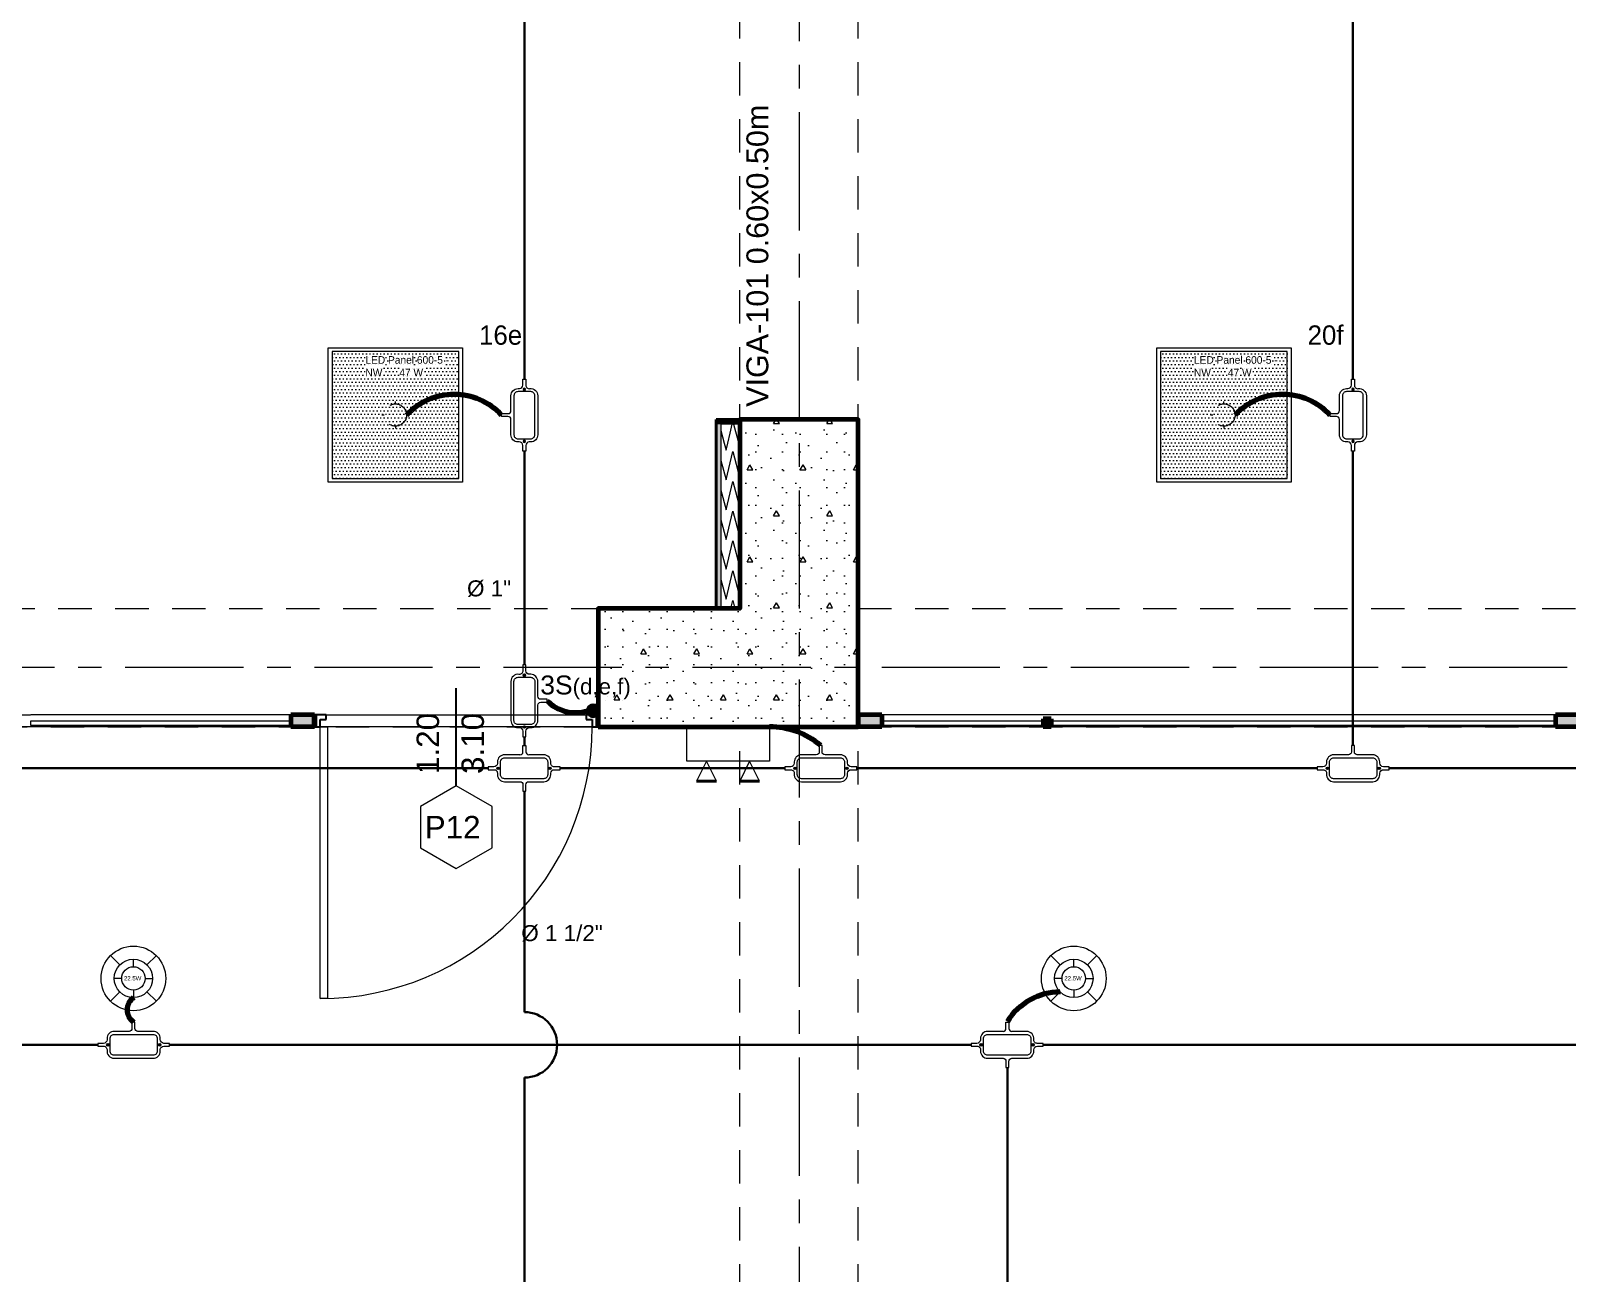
# Model space of a CAD drawing. Header units: inches. Extents: x -38 to 5698, y -33 to 92.
# Drawn here: x 133.57 to 140.07, y 27.39 to 32.64 of the extents above; entities that cross this region are included whole.
import ezdxf
from ezdxf.lldxf.tags import DXFTag

# ---------------------------------------------------------------- set-up
doc = ezdxf.new("R2010")
doc.units = ezdxf.units.IN
doc.header["$MEASUREMENT"] = 0
doc.set_wipeout_variables(frame=1)
for name, pattern in [('CONTINUA', [0]), ('DASHED', [0.75, 0.5, -0.25]), ('Hidden Line', [0.195611, 0.141111, -0.0545]), ('HIDDEN2', [0.1875, 0.125, -0.0625]), ('Punto & Raya', [0.65, 0.5, -0.075, 0, -0.075]), ('Rayas', [0.282222, 0.141111, -0.141111]), ('Wipeout_Contour', [1, 0, -1])]:
    doc.linetypes.add(name, pattern=pattern)
for name, color, linetype, lineweight in [('00 IE CKTO TOMAS', 111, 'Rayas', 18), ('00_IE_Luminarias', 6, 'Continuous', 30), ('01 IE LUM LED EMP DN570B', 3, 'Continuous', 13), ('ALUMBRADO_CONDUIT', 30, 'CONDUIT1', 30), ('Bancas', 1, 'Continuous', 13), ('CABLEADO EXT.', 3, 'PVCSUBT', 30), ('Luminarias', 5, 'Continuous', 20), ('pulsador', 4, 'Continuous', 40), ('Simb_Alumbrado', 140, 'CONTINUA', 30)]:
    doc.layers.add(name, color=color, linetype=linetype, lineweight=lineweight)
for name, color, linetype in [('02 _ ARQ _ ALB _ Ejes Generales', 7, 'Continuous'), ('02 _ ARQ _ ALB _ Muros Interiores', 7, 'Continuous'), ('02 _ ARQ _ ZON _ Espacio.3D', 7, 'Continuous'), ('08 _ STR _ EXT _ 06 Columnas', 7, 'Continuous'), ('08 _ STR _ EXT _ 09 Vigas', 7, 'Continuous'), ('1TEXT', 8, 'Continuous'), ('Acabado - Muros', 7, 'Continuous'), ('Estructura - 04 MURO', 7, 'Continuous'), ('Notas - Etiquetas', 251, 'Continuous')]:
    doc.layers.add(name, color=color, linetype=linetype)
doc.styles.add('Annotative', font='arial.ttf')
doc.styles.add('Arial', font='arial.ttf')
doc.styles.add('Estilo_Generado_4', font='swisse.ttf')
doc.styles.add('{18b73a54-fa43-428c-adcb-c1c7bbdf2c84}', font='Simplex.shx')
tags = doc.linetypes.add('CONDUIT1', pattern='A,1,-0.19772,["con",{18b73a54-fa43-428c-adcb-c1c7bbdf2c84},S=0.2,R=0,X=0,Y=-0.065594],-0.593642', length=1.791362).pattern_tags.tags
tags[6] = DXFTag(74, 10)
tags = doc.linetypes.add('PVCSUBT', pattern='A,0.6,-0.3,0.6,-0.075691,["PVC",Standard,S=0.2,R=0,X=0,Y=-0.093724],-0.621005', length=2.196696).pattern_tags.tags
tags[10] = DXFTag(74, 10)

# ---------------------------------------------------------------- blocks, each defined once
blk = doc.blocks.new('*X70', base_point=(804.059, 0))
at = {"layer": 'Estructura - 04 MURO', "color": 9, "linetype": 'Continuous', "lineweight": 5}
for p, q in [((848.049, 30.9527), (848.0631, 30.9)), ((848.0781, 30.9), (848.0877, 30.9413)), ((848.121, 30.908), (848.1231, 30.9))]:
    blk.add_line(p, q, dxfattribs=at)
blk = doc.blocks.new('*X71', base_point=(804.059, 0))
at = {"layer": 'Estructura - 04 MURO', "color": 9, "linetype": 'Continuous', "lineweight": 5}
for p, q in [((848.0877, 30.9413), (848.0967, 30.98)), ((848.1017, 30.98), (848.121, 30.908))]:
    blk.add_line(p, q, dxfattribs=at)
blk = doc.blocks.new('*X72', base_point=(804.059, 0))
at = {"layer": 'Estructura - 04 MURO', "color": 9, "linetype": 'Continuous', "lineweight": 5}
for p, q in [((848.0631, 30.9), (848.0712, 30.87)), ((848.0712, 30.87), (848.0781, 30.9)), ((848.1231, 30.9), (848.129, 30.878)), ((848.049, 30.8267), (848.0712, 30.744)), ((848.0712, 30.744), (848.099, 30.8639)), ((848.099, 30.8639), (848.129, 30.752)), ((848.049, 30.7007), (848.0712, 30.618)), ((848.0712, 30.618), (848.099, 30.7379)), ((848.099, 30.7379), (848.129, 30.626)), ((848.049, 30.5747), (848.0712, 30.492)), ((848.0712, 30.492), (848.099, 30.6119)), ((848.099, 30.6119), (848.129, 30.5)), ((848.0712, 30.366), (848.099, 30.4859)), ((848.099, 30.4859), (848.129, 30.374)), ((848.049, 30.4487), (848.0712, 30.366)), ((848.0712, 30.24), (848.099, 30.3599)), ((848.099, 30.3599), (848.129, 30.248)), ((848.049, 30.3227), (848.0712, 30.24)), ((848.0911, 30.2), (848.099, 30.2339)), ((848.099, 30.2339), (848.1081, 30.2))]:
    blk.add_line(p, q, dxfattribs=at)
blk = doc.blocks.new('LUMINARIA 2')
at = {"layer": '01 IE LUM LED EMP DN570B'}
for p, q in [((-0.094, 0.094), (-0.159, 0.158)), ((0.094, 0.094), (0.159, 0.158)), ((-0.094, -0.094), (-0.159, -0.158)), ((0.094, -0.094), (0.159, -0.158))]:
    blk.add_line(p, q, dxfattribs=at)
at = {"layer": '01 IE LUM LED EMP DN570B', "ltscale": 0.4}
for p, q in [((0, 0.081), (0, 0.133)), ((-0.081, 0), (-0.133, 0)), ((0.081, 0), (0.133, 0)), ((0, -0.081), (0, -0.133))]:
    blk.add_line(p, q, dxfattribs=at)
at = {"layer": '01 IE LUM LED EMP DN570B'}
for radius in [0.224, 0.133]:
    blk.add_circle((0, 0), radius, dxfattribs=at)
at = {"layer": '01 IE LUM LED EMP DN570B', "ltscale": 0.4}
blk.add_circle((0, 0), 0.0813, dxfattribs=at)
at = {"layer": '01 IE LUM LED EMP DN570B', "color": 8, "linetype": 'ByBlock', "lineweight": 80, "insert": (-0.065, 0.016), "char_height": 0.03, "width": 0.17858, "attachment_point": 1}
blk.add_mtext('{\\C3;22.5W}', dxfattribs=at)
blk = doc.blocks.new('*U270')
at = {"layer": 'Luminarias', "linetype": 'DASHED', "lineweight": 0, "ltscale": 0.05}
blk.add_lwpolyline([(0, -0.0045), (0, 0.0045)], dxfattribs=at)
blk = doc.blocks.new('*U271')
at = {"color": 0, "linetype": 'ByBlock', "lineweight": -2, "transparency": 16777216}
for p, rotation in [((-0.05, 0), 90), ((0, -0.05), 180), ((0.05, 0), 269.9999999999999)]:
    blk.add_blockref('*U270', p, dxfattribs=dict(at, rotation=rotation))
blk.add_blockref('*U270', (0, 0.05), dxfattribs=at)
blk = doc.blocks.new('PANEL LED 50W')
at = {"layer": 'Luminarias'}
h = blk.add_hatch(dxfattribs=at)
h.set_pattern_fill('DOTS', color=4, scale=0.009097)
h.set_pattern_definition([(0, (0, -2e-14), (0.0072206, 0.01444116), [0, -0.01444116])])
h.paths.add_polyline_path([(-0.2574, -0.2574), (0.2574, -0.2574), (0.2574, 0.2574), (-0.2574, 0.2574)])
h.paths.add_polyline_path([(-0.1296, 0.0974), (0.1849, 0.0974), (0.1849, 0.2469), (-0.1296, 0.2469)], flags=24)
at = {"layer": 'Luminarias', "color": 4, "lineweight": 0}
for points in [[(-0.2729, 0.2729), (0.2729, 0.2729), (0.2729, -0.2729), (-0.2729, -0.2729)], [(-0.2574, -0.2574), (0.2574, -0.2574), (0.2574, 0.2574), (-0.2574, 0.2574)]]:
    blk.add_lwpolyline(points, close=True, dxfattribs=at)
at = {"layer": 'Luminarias', "color": 4, "linetype": 'DASHED', "lineweight": 0, "ltscale": 0.01}
blk.add_circle((0, 0), 0.0455, dxfattribs=at)
at = {"color": 4}
blk.add_blockref('*U271', (0, 0), dxfattribs=at)
at = {"layer": 'Luminarias', "color": 4, "insert": (-0.1218, 0.2392), "char_height": 0.030929, "width": 0.382855, "attachment_point": 1}
blk.add_mtext('{\\Ftxt|c0;LED Panel 600-5 - NW      47 W}', dxfattribs=at)
blk = doc.blocks.new('oval t')
at = {"layer": 'Simb_Alumbrado', "lineweight": 13}
blk.add_lwpolyline([(0.0141, 0.0102, -0.414214), (0.0041, 0.0202), (0.0041, 0.0416), (-0.0056, 0.0416), (-0.0056, 0.0202, -0.414214), (-0.0156, 0.0102), (-0.0659, 0.0102, 0.414214), (-0.0899, -0.0138), (-0.0899, -0.0183, -0.414214), (-0.1019, -0.0303), (-0.1213, -0.0303), (-0.1213, -0.04), (-0.1016, -0.04, -0.451917), (-0.0897, -0.0535, 0.451917), (-0.0659, -0.0805), (0.0659, -0.0805, 0.414214), (0.0899, -0.0566), (0.0899, -0.0512, -0.398753), (0.1019, -0.0401), (0.1213, -0.0401), (0.1213, -0.0304), (0.1019, -0.0304, -0.368669), (0.0899, -0.0176), (0.0899, -0.0138, 0.414214), (0.0659, 0.0102), (0.0141, 0.0102)], format="xyb", dxfattribs=at)
blk.add_lwpolyline([(-0.0659, 0), (0.0659, 0, -0.414214), (0.0797, -0.0138), (0.0797, -0.0566, -0.414214), (0.0659, -0.0703), (-0.0659, -0.0703, -0.414214), (-0.0797, -0.0566), (-0.0797, -0.0138, -0.414214)], format="xyb", close=True, dxfattribs=at)
for points in [[(-0.0911, -0.0352), (-0.0828, -0.0352)], [(-0.0869, -0.031), (-0.0869, -0.0394)], [(0.0837, -0.0352), (0.0921, -0.0352)], [(0.0879, -0.031), (0.0879, -0.0394)]]:
    blk.add_lwpolyline(points, dxfattribs=at)
for centre in [(-0.0869, -0.0352), (0.0879, -0.0352)]:
    blk.add_circle(centre, 0.00419, dxfattribs=at)
blk = doc.blocks.new('CAJA CONDULET TIPO X')
at = {"layer": 'Simb_Alumbrado', "lineweight": 13}
for p, q in [((78.5283, -4.1616), (78.5283, -4.1519)), ((78.5283, -4.1519), (78.5497, -4.1519)), ((78.5497, -4.1616), (78.5283, -4.1616))]:
    blk.add_line(p, q, dxfattribs=at)
for points in [[(78.6505, -4.1716, -0.414214), (78.6605, -4.1616), (78.6819, -4.1616), (78.6819, -4.1519), (78.6605, -4.1519, -0.414214), (78.6505, -4.1419), (78.6505, -4.0916, 0.414214), (78.6265, -4.0677), (78.6219, -4.0677, -0.414214), (78.6099, -4.0557), (78.6099, -4.0363), (78.6002, -4.0363), (78.6002, -4.056, -0.451917), (78.5867, -4.0678, 0.451917), (78.5597, -4.0916), (78.5597, -4.1419)], [(78.5597, -4.1716), (78.5597, -4.2235, 0.414214), (78.5837, -4.2475), (78.589, -4.2475, -0.334232), (78.6002, -4.2595), (78.6002, -4.2789), (78.6099, -4.2789), (78.6099, -4.2595, -0.455912), (78.6227, -4.2475), (78.6265, -4.2475, 0.414214), (78.6505, -4.2235), (78.6505, -4.1716)]]:
    blk.add_lwpolyline(points, format="xyb", dxfattribs=at)
blk.add_lwpolyline([(78.6403, -4.0916), (78.6403, -4.2235, -0.414214), (78.6265, -4.2373), (78.5837, -4.2373, -0.414214), (78.5699, -4.2235), (78.5699, -4.0916, -0.414214), (78.5837, -4.0779), (78.6265, -4.0779, -0.414214)], format="xyb", close=True, dxfattribs=at)
for points in [[(78.6093, -4.0706), (78.6009, -4.0706)], [(78.6051, -4.0664), (78.6051, -4.0748)], [(78.6093, -4.2454), (78.6009, -4.2454)], [(78.6051, -4.2412), (78.6051, -4.2496)]]:
    blk.add_lwpolyline(points, dxfattribs=at)
for centre in [(78.6051, -4.0706), (78.6051, -4.2454)]:
    blk.add_circle(centre, 0.00419, dxfattribs=at)
for centre, start, end in [((78.5497, -4.1419), 270, 0), ((78.5497, -4.1716), 0, 90)]:
    blk.add_arc(centre, 0.01, start, end, dxfattribs=at)
blk = doc.blocks.new('pulsador')
at = {"layer": 'pulsador', "lineweight": 40}
h = blk.add_hatch(color=4, dxfattribs=at)
h.dxf.hatch_style = 1
h.paths.add_polyline_path([(246.2314, 46.0882, 1), (246.279, 46.0882, 1)])
h.paths.add_polyline_path([(246.2786, 46.0882, -1), (246.2317, 46.0882, -1)], flags=16)
h.paths.add_polyline_path([(246.271, 46.0882, -1), (246.2393, 46.0882, -1)], flags=0)
at = {"layer": 'pulsador'}
h = blk.add_hatch(color=4, dxfattribs=at)
h.dxf.hatch_style = 1
h.paths.add_polyline_path([(246.2393, 46.0882, 1), (246.271, 46.0882, 1)])
at = {"layer": 'pulsador', "color": 4, "lineweight": 50}
blk.add_circle((246.2552, 46.0882), 0.0238, dxfattribs=at)
at = {"layer": 'pulsador', "color": 4, "lineweight": 40}
blk.add_circle((246.2552, 46.0882), 0.0235, dxfattribs=at)
at = {"layer": 'pulsador', "color": 4}
blk.add_circle((246.2552, 46.0882), 0.0159, dxfattribs=at)
blk = doc.blocks.new('luz de emergencia')
at = {"color": 5, "lineweight": 40}
for p, q in [((164.1493, 48.9365, -0.0001), (164.2333, 48.9365, -0.0001)), ((164.3313, 48.9365, -0.0001), (164.4153, 48.9365, -0.0001))]:
    blk.add_line(p, q, dxfattribs=at)
at = {"layer": '00_IE_Luminarias', "color": 5, "linetype": 'Continuous', "lineweight": 13}
for p, q in [((164.1913, 49.0205, -0.0001), (164.1493, 48.9365, -0.0001)), ((164.2333, 48.9365, -0.0001), (164.1913, 49.0205, -0.0001)), ((164.3733, 49.0205, -0.0001), (164.3313, 48.9365, -0.0001)), ((164.4153, 48.9365, -0.0001), (164.3733, 49.0205, -0.0001))]:
    blk.add_line(p, q, dxfattribs=at)
at = {"layer": '00_IE_Luminarias', "color": 5, "linetype": 'Continuous', "lineweight": 13, "elevation": -0.0001}
blk.add_lwpolyline([(164.4573, 49.0205), (164.1073, 49.0205), (164.1073, 49.1666), (164.4573, 49.1665)], close=True, dxfattribs=at)

msp = doc.modelspace()

# ---------------------------------------------------------------- hatches: boundary and pattern name
at = {"layer": '08 _ STR _ EXT _ 06 Columnas', "linetype": 'Continuous', "lineweight": 9}
h = msp.add_hatch(dxfattribs=at)
h.set_pattern_fill('HORMIGÓN_EN_MASA_0002', style=0, pattern_type=2)
h.set_pattern_definition([(0, (92.5, 3e-09), (0, 0.3897114), [0.024375, -0.200625]), (0, (92.6125, 0.19486), (0, 0.3897114), [0.024375, -0.200625]), (60, (92.5, 3e-09), (-0.3375, 0.1948557), [0.024375, -0.200625]), (60, (92.725, 3e-09), (-0.3375, 0.1948557), [0.024375, -0.200625]), (120, (92.5244, 3e-09), (0.3375, 0.1948557), [0.024375, -0.200625]), (120, (92.7494, 3e-09), (0.3375, 0.1948557), [0.024375, -0.200625]), (0, (92.500015, 0.0375), (0, 0.075), [0, -0.075, 0, -0.1125]), (45, (92.537515, 0.0375), (-0.05303301, 0.05303301), [0, -0.05625, 0, -0.09375])])
h.paths.add_polyline_path([(135.97, 29.7), (137.07, 29.7), (137.07, 31), (136.57, 31), (136.57, 30.2), (135.97, 30.2)])
at = {"layer": 'Estructura - 04 MURO', "linetype": 'Continuous', "lineweight": 9}
for points in [[(136.49, 30.98), (136.47, 31), (136.47, 30.98)], [(136.49, 31), (136.47, 31), (136.49, 30.98)], [(136.47, 30.98), (136.47, 30.2), (136.49, 30.2), (136.49, 30.98)], [(136.49, 30.98), (136.57, 30.98), (136.57, 31), (136.49, 31)]]:
    msp.add_hatch(color=252, dxfattribs=at).paths.add_polyline_path(points)

# ---------------------------------------------------------------- linework, layer by layer
at = {"layer": '02 _ ARQ _ ALB _ Ejes Generales', "color": 251, "linetype": 'Punto & Raya', "lineweight": 13}
for p, q in [((136.82, 45.9), (136.82, 2.05)), ((148.07, 29.95), (97.3454, 29.95))]:
    msp.add_line(p, q, dxfattribs=at)
at = {"layer": '02 _ ARQ _ ALB _ Muros Interiores', "color": 152, "linetype": 'Continuous', "lineweight": 25}
msp.add_line((135.37, 29.45), (135.37, 29.8625), dxfattribs=at)
at = {"layer": '02 _ ARQ _ ALB _ Muros Interiores', "color": 165, "linetype": 'Continuous', "lineweight": 25}
for p, q in [((134.77, 29.75), (134.77, 29.7)), ((134.82, 29.75), (134.77, 29.75)), ((134.795, 29.7), (134.795, 29.73)), ((134.795, 29.73), (134.82, 29.73)), ((134.82, 29.73), (134.82, 29.75)), ((135.92, 29.75), (135.92, 29.73)), ((135.97, 29.75), (135.92, 29.75)), ((135.92, 29.73), (135.945, 29.73)), ((135.945, 29.73), (135.945, 29.7)), ((135.97, 29.7), (135.97, 29.75)), ((134.77, 29.7), (134.795, 29.7)), ((135.945, 29.7), (135.97, 29.7))]:
    msp.add_line(p, q, dxfattribs=at)
at = {"layer": '02 _ ARQ _ ALB _ Muros Interiores', "color": 7, "linetype": 'Continuous', "lineweight": 80}
for p, q in [((134.77, 29.7), (134.77, 29.75)), ((135.97, 29.7), (135.97, 29.75))]:
    msp.add_line(p, q, dxfattribs=at)
at = {"layer": '02 _ ARQ _ ALB _ Muros Interiores', "color": 165, "linetype": 'Continuous', "lineweight": 15}
for p, q in [((134.795, 28.55), (134.795, 29.7)), ((134.795, 29.7), (134.825, 29.7)), ((134.825, 29.7), (134.825, 28.55)), ((134.825, 28.55), (134.795, 28.55))]:
    msp.add_line(p, q, dxfattribs=at)
at = {"layer": '02 _ ARQ _ ALB _ Muros Interiores', "color": 7, "linetype": 'Continuous', "lineweight": 80, "flags": 128}
for points in [[(134.77, 29.75), (134.77, 29.75)], [(134.77, 29.75), (134.77, 29.7)]]:
    msp.add_lwpolyline(points, dxfattribs=at)
at = {"layer": '02 _ ARQ _ ALB _ Muros Interiores', "color": 251, "linetype": 'Continuous', "lineweight": 13, "flags": 128}
msp.add_lwpolyline([(135.37, 29.1), (135.5216, 29.1875), (135.5216, 29.3625), (135.37, 29.45), (135.2185, 29.3625), (135.2185, 29.1875)], close=True, dxfattribs=at)
at = {"layer": '02 _ ARQ _ ALB _ Muros Interiores', "color": 175, "linetype": 'Continuous', "lineweight": 15}
msp.add_arc((134.795, 29.7), 1.15, 270, 0, dxfattribs=at)
at = {"layer": '02 _ ARQ _ ZON _ Espacio.3D', "color": 254, "linetype": 'Continuous', "lineweight": 0, "flags": 128}
for points in [[(130.07, 29.75), (135.97, 29.75), (135.97, 30.2), (136.57, 30.2), (136.57, 31), (137.07, 31), (137.07, 29.75), (140.37, 29.75), (140.3701, 39), (140.37, 39), (140.37, 39.9003), (137.07, 39.9003), (137.07, 39), (136.57, 39), (136.57, 39.4), (130.07, 39.4)], [(143.92, 27), (143.92, 29.7), (115.57, 29.7)]]:
    msp.add_lwpolyline(points, dxfattribs=at)
at = {"layer": '08 _ STR _ EXT _ 06 Columnas', "color": 7, "linetype": 'Continuous', "lineweight": 60, "flags": 128}
msp.add_lwpolyline([(135.97, 29.7), (137.07, 29.7), (137.07, 31), (136.57, 31), (136.57, 30.2), (135.97, 30.2)], close=True, dxfattribs=at)
at = {"layer": '08 _ STR _ EXT _ 09 Vigas', "color": 251, "linetype": 'Hidden Line', "lineweight": 13}
for p, q in [((136.57, 30.2), (136.57, 39.4)), ((137.07, 30.2), (137.07, 39.4)), ((130.07, 30.2), (136.57, 30.2)), ((137.07, 30.2), (143.57, 30.2)), ((136.57, 17.4), (136.57, 29.7)), ((137.07, 17.4), (137.07, 29.7))]:
    msp.add_line(p, q, dxfattribs=at)
at = {"layer": 'Acabado - Muros', "color": 7, "linetype": 'Continuous', "lineweight": 60}
for p, q in [((134.77, 29.75), (134.77, 29.7)), ((137.07, 29.75), (137.07, 29.7))]:
    msp.add_line(p, q, dxfattribs=at)
at = {"layer": 'ALUMBRADO_CONDUIT', "color": 30, "lineweight": 30, "ltscale": 0.4, "true_color": 0xf26722}
for p, q in [((135.6582, 33.4032), (135.6582, 31.1699)), ((139.1632, 33.4032), (139.1632, 31.1699)), ((135.6582, 30.8657), (135.6582, 29.9611, 0)), ((135.6582, 29.6568, 0), (135.6582, 29.6204, 0)), ((132.3063, 29.5241), (135.5051, 29.5241)), ((135.8093, 29.5241), (136.7604, 29.5241)), ((137.0647, 29.5241), (139.0121, 29.5241)), ((139.3163, 29.5241), (142.0782, 29.5241)), ((135.6582, 29.4278, 0), (135.6582, 28.4927, 0)), ((130.1793, 28.354), (133.8532, 28.354)), ((134.1575, 28.354), (137.5485, 28.354)), ((137.8527, 28.354), (141.7312, 28.354)), ((135.6582, 28.2154, 0), (135.6582, 18.3427, 0)), ((137.7016, 26.2486), (137.7016, 28.2578))]:
    msp.add_line(p, q, dxfattribs=at)
msp.add_arc((135.6582, 28.354, 0), 0.1387, 270, 90, dxfattribs=at)
at = {"layer": 'CABLEADO EXT.', "color": 3, "lineweight": 80}
for centre, radius, start, end in [((135.3609, 30.8315), 0.2747, 42.972, 137.028), ((138.8659, 30.8315), 0.2747, 42.972, 137.028), ((135.8754, 29.9297, 0), 0.1702, 224.7434, 287.29406), ((136.6923, 29.3585), 0.3416, 50.0672, 89.55268), ((134.042, 28.5022), 0.0641, 126.0183, 233.9817), ((137.9257, 28.3143), 0.2635, 90.11387, 148.2369)]:
    msp.add_arc(centre, radius, start, end, dxfattribs=at)
at = {"layer": 'Estructura - 04 MURO', "color": 7, "linetype": 'Continuous', "lineweight": 40}
msp.add_line((136.47, 31), (136.47, 30.2), dxfattribs=at)
at = {"layer": 'Estructura - 04 MURO', "color": 143, "linetype": 'Continuous', "lineweight": 5}
for p, q in [((136.57, 30.98), (136.49, 30.98)), ((136.49, 30.98), (136.49, 30.2))]:
    msp.add_line(p, q, dxfattribs=at)
at = {"layer": 'Estructura - 04 MURO', "color": 7, "linetype": 'Continuous', "lineweight": 40, "flags": 128}
msp.add_lwpolyline([(136.57, 31), (136.47, 31)], dxfattribs=at)

# ---------------------------------------------------------------- block references
at = {"color": 4, "lineweight": 40}
msp.add_blockref('pulsador', (-110.3058, -16.3209), dxfattribs=at)
at = {"xscale": 1.253906979044094, "yscale": 1.253906979044094, "zscale": 1.253906979044094, "rotation": 270}
for p in [(140.8704, 128.0876), (142.9138, 126.9175)]:
    msp.add_blockref('CAJA CONDULET TIPO X', p, dxfattribs=at)
at = {"layer": '01 IE LUM LED EMP DN570B', "xscale": 0.6105334384153049, "yscale": 0.6105334384153049, "zscale": 0.6105334384153049}
for p in [(134.0044, 28.635), (137.9825, 28.635)]:
    msp.add_blockref('LUMINARIA 2', p, dxfattribs=at)
at = {"layer": 'ALUMBRADO_CONDUIT', "xscale": 1.041283452965173, "yscale": 1.041283452965173, "zscale": 1.041283452965173}
for p in [(135.1125, 31.0188), (138.6175, 31.0188)]:
    msp.add_blockref('PANEL LED 50W', p, dxfattribs=at)
at = {"layer": 'Bancas', "color": 252, "true_color": 0x939598, "yscale": 1.253906979044094, "zscale": 1.253906979044094}
for p, xscale, rotation in [((135.6141, 31.0178), -1.253906979044094, 90), ((139.1191, 31.0178), -1.253906979044094, 90), ((135.7023, 29.809, 0), 1.253906979044094, 270)]:
    msp.add_blockref('oval t', p, dxfattribs=dict(at, xscale=xscale, rotation=rotation))
at = {"layer": 'Bancas', "color": 252, "true_color": 0x939598, "xscale": 1.253906979044094, "yscale": 1.253906979044094, "zscale": 1.253906979044094}
for p in [(136.9126, 29.5682), (139.1642, 29.5682), (134.0054, 28.3982)]:
    msp.add_blockref('oval t', p, dxfattribs=at)
at = {"layer": 'Estructura - 04 MURO', "color": 7, "lineweight": 80}
for name in ['*X70', '*X71', '*X72']:
    msp.add_blockref(name, (92.5, 0), dxfattribs=at)
at = {"layer": 'pulsador', "color": 4, "lineweight": 40}
msp.add_blockref('luz de emergencia', (-27.7623, -19.4666, 0.0001), dxfattribs=at)

# ---------------------------------------------------------------- texts
at = {"layer": '00 IE CKTO TOMAS', "insert": (135.7256, 29.8162, 0), "char_height": 0.08, "width": 0.768045, "attachment_point": 7, "style": 'Annotative'}
msp.add_mtext('3S{\\H0.84375x;(d,e,f)}', dxfattribs=at)
at = {"layer": '00_IE_Luminarias', "color": 6, "linetype": 'HIDDEN2'}
for s, p in [('16e', (135.4665, 31.3161)), ('20f', (138.9715, 31.3161))]:
    msp.add_text(s, height=0.08174, dxfattribs=at).set_placement(p)
at = {"layer": '02 _ ARQ _ ALB _ Muros Interiores', "color": 251, "lineweight": 25, "char_height": 0.095, "attachment_point": 7, "rotation": 90, "style": 'Estilo_Generado_4'}
for s, insert in [('\\A1;{\\pql;\\pt0;\\fSwis721 Ex BT|b0|i0|c0|p34;1.20\\fSwis721 Ex BT|b0|i0|c0|p34;\\A1{\\H.66x;\\S^  ;}\\fSwis721 Ex BT|b0|i0|c0|p34;\\fSwis721 Ex BT|b0|i0|c0|p34;}', (135.325, 29.5)), ('\\A1;{\\pql;\\pt0;\\fSwis721 Ex BT|b0|i0|c0|p34;3.10\\fSwis721 Ex BT|b0|i0|c0|p34;\\A1{\\H.66x;\\S^  ;}\\fSwis721 Ex BT|b0|i0|c0|p34;\\fSwis721 Ex BT|b0|i0|c0|p34;}', (135.515, 29.5))]:
    msp.add_mtext(s, dxfattribs=dict(at, insert=insert))
at = {"layer": '02 _ ARQ _ ALB _ Muros Interiores', "color": 251, "lineweight": 25, "insert": (135.2367, 29.2275), "char_height": 0.095, "attachment_point": 7, "style": 'Estilo_Generado_4'}
msp.add_mtext('\\A1;{\\pql;\\pt0;\\fSwis721 Ex BT|b0|i0|c0|p34;P12\\fSwis721 Ex BT|b0|i0|c0|p34;\\fSwis721 Ex BT|b0|i0|c0|p34;\\fSwis721 Ex BT|b0|i0|c0|p34;}', dxfattribs=at)
at = {"layer": '1TEXT', "color": 50, "linetype": 'Continuous', "style": 'Arial'}
for s, p in [('%%C 1"', (135.4157, 30.2514)), ('%%C 1 1/2"', (135.6453, 28.7927))]:
    msp.add_text(s, height=0.06788, rotation=0, dxfattribs=at).set_placement(p)
at = {"layer": 'Notas - Etiquetas', "color": 8, "linetype": 'Continuous', "lineweight": 13, "insert": (136.5976, 31.0533), "char_height": 0.0925, "attachment_point": 1, "rotation": 90, "style": 'Estilo_Generado_4'}
msp.add_mtext('\\A1;{\\pql;\\fSwis721 Ex BT|b0|i0|c0|p34;VIGA-101\\fSwis721 Ex BT|b0|i0|c0|p34; \\fSwis721 Ex BT|b0|i0|c0|p34;0.60\\fSwis721 Ex BT|b0|i0|c0|p34;x\\fSwis721 Ex BT|b0|i0|c0|p34;0.50\\fSwis721 Ex BT|b0|i0|c0|p34;m}', dxfattribs=at)

# ---------------------------------------------------------------- next in the draw order: wipeouts: each hides what was drawn before it
at = {"color": 254, "linetype": 'Wipeout_Contour', "lineweight": 0, "ltscale": 3384.805514}
msp.add_wipeout([(134.67, 29.75), (133.57, 29.75), (133.57, 29.7), (134.67, 29.7)], dxfattribs=at).dxf.layer = 'Acabado - Muros'
at = {"color": 254, "linetype": 'Wipeout_Contour', "lineweight": 0, "ltscale": 5105.020402}
msp.add_wipeout([(137.87, 29.75), (137.87, 29.733), (137.8865, 29.733), (137.8865, 29.7), (140.02, 29.7), (140.02, 29.75)], dxfattribs=at).dxf.layer = 'Acabado - Muros'

# ---------------------------------------------------------------- next in the draw order: linework, layer by layer
at = {"layer": 'Acabado - Muros', "color": 251, "linetype": 'Continuous', "lineweight": 13, "flags": 128}
for points in [[(134.67, 29.75), (133.57, 29.75)], [(134.67, 29.7), (133.57, 29.7)]]:
    msp.add_lwpolyline(points, dxfattribs=at)

# ---------------------------------------------------------------- next in the draw order: wipeouts: each hides what was drawn before it
at = {"color": 254, "linetype": 'Wipeout_Contour', "lineweight": 0, "ltscale": 5097.321662}
msp.add_wipeout([(137.17, 29.75), (137.17, 29.7), (137.8535, 29.7), (137.8535, 29.733), (137.87, 29.733), (137.87, 29.75)], dxfattribs=at).dxf.layer = 'Acabado - Muros'

# ---------------------------------------------------------------- next in the draw order: linework, layer by layer
at = {"layer": 'Acabado - Muros', "color": 251, "linetype": 'Continuous', "lineweight": 13, "flags": 128}
for points in [[(140.02, 29.75), (137.17, 29.75)], [(137.8535, 29.7), (137.17, 29.7)], [(140.02, 29.7), (137.8865, 29.7)]]:
    msp.add_lwpolyline(points, dxfattribs=at)

# ---------------------------------------------------------------- next in the draw order: wipeouts: each hides what was drawn before it
at = {"color": 254, "linetype": 'Wipeout_Contour', "lineweight": 0, "ltscale": 3384.80411}
msp.add_wipeout([(133.57, 29.705), (134.67, 29.705), (134.67, 29.725), (133.57, 29.725)], dxfattribs=at).dxf.layer = 'Acabado - Muros'

# ---------------------------------------------------------------- next in the draw order: hatches: boundary and pattern name
at = {"layer": 'Acabado - Muros', "linetype": 'Continuous', "lineweight": 0}
msp.add_hatch(color=254, dxfattribs=at).paths.add_polyline_path([(134.67, 29.7), (134.77, 29.7), (134.77, 29.75), (134.67, 29.75)])

# ---------------------------------------------------------------- next in the draw order: linework, layer by layer
at = {"layer": '08 _ STR _ EXT _ 09 Vigas', "color": 251, "linetype": 'Hidden Line', "lineweight": 13}
msp.add_line((102.07, 29.7), (136.57, 29.7), dxfattribs=at)
at = {"layer": 'Acabado - Muros', "color": 7, "linetype": 'Continuous', "lineweight": 60}
for p, q in [((134.67, 29.75), (134.67, 29.7)), ((134.77, 29.75), (134.67, 29.75)), ((134.77, 29.7), (134.67, 29.7))]:
    msp.add_line(p, q, dxfattribs=at)
at = {"layer": 'Acabado - Muros', "color": 7, "linetype": 'Continuous', "lineweight": 13, "flags": 128}
msp.add_lwpolyline([(133.57, 29.705), (133.57, 29.725), (134.67, 29.725), (134.67, 29.705)], close=True, dxfattribs=at)

# ---------------------------------------------------------------- next in the draw order: wipeouts: each hides what was drawn before it
at = {"color": 254, "linetype": 'Wipeout_Contour', "lineweight": 0, "ltscale": 3398.362828}
msp.add_wipeout([(137.17, 29.705), (137.8535, 29.705), (137.8535, 29.725), (137.17, 29.725)], dxfattribs=at).dxf.layer = 'Acabado - Muros'
at = {"color": 254, "linetype": 'Wipeout_Contour', "lineweight": 0, "ltscale": 3404.125263}
msp.add_wipeout([(137.8865, 29.705), (140.02, 29.705), (140.02, 29.725), (137.8865, 29.725)], dxfattribs=at).dxf.layer = 'Acabado - Muros'

# ---------------------------------------------------------------- next in the draw order: hatches: boundary and pattern name
at = {"layer": 'Acabado - Muros', "linetype": 'Continuous', "lineweight": 0}
for points in [[(137.17, 29.7), (137.17, 29.75), (137.07, 29.75), (137.07, 29.7)], [(137.8535, 29.733), (137.8535, 29.7), (137.8865, 29.7), (137.8865, 29.733)], [(140.02, 29.75), (140.02, 29.7), (140.12, 29.7), (140.12, 29.75)]]:
    msp.add_hatch(color=254, dxfattribs=at).paths.add_polyline_path(points)

# ---------------------------------------------------------------- next in the draw order: linework, layer by layer
at = {"layer": '08 _ STR _ EXT _ 09 Vigas', "color": 251, "linetype": 'Hidden Line', "lineweight": 13}
msp.add_line((137.07, 29.7), (143.57, 29.7), dxfattribs=at)
at = {"layer": 'Acabado - Muros', "color": 7, "linetype": 'Continuous', "lineweight": 60}
for p, q in [((137.17, 29.75), (137.07, 29.75)), ((137.17, 29.75), (137.17, 29.7)), ((137.8535, 29.733), (137.8535, 29.7)), ((137.8865, 29.733), (137.8535, 29.733)), ((137.8865, 29.733), (137.8865, 29.7)), ((140.02, 29.75), (140.02, 29.7)), ((140.12, 29.75), (140.02, 29.75)), ((137.17, 29.7), (137.07, 29.7)), ((137.8865, 29.7), (137.8535, 29.7)), ((140.12, 29.7), (140.02, 29.7))]:
    msp.add_line(p, q, dxfattribs=at)
at = {"layer": 'Acabado - Muros', "color": 7, "linetype": 'Continuous', "lineweight": 13, "flags": 128}
for points in [[(137.17, 29.705), (137.17, 29.725), (137.8535, 29.725), (137.8535, 29.705)], [(137.8865, 29.705), (137.8865, 29.725), (140.02, 29.725), (140.02, 29.705)]]:
    msp.add_lwpolyline(points, close=True, dxfattribs=at)
at = {"layer": 'ALUMBRADO_CONDUIT', "color": 30, "lineweight": 30, "ltscale": 0.4, "true_color": 0xf26722}
msp.add_line((139.1632, 30.8657), (139.1632, 29.6204), dxfattribs=at)

doc.saveas('drawing.dxf')
